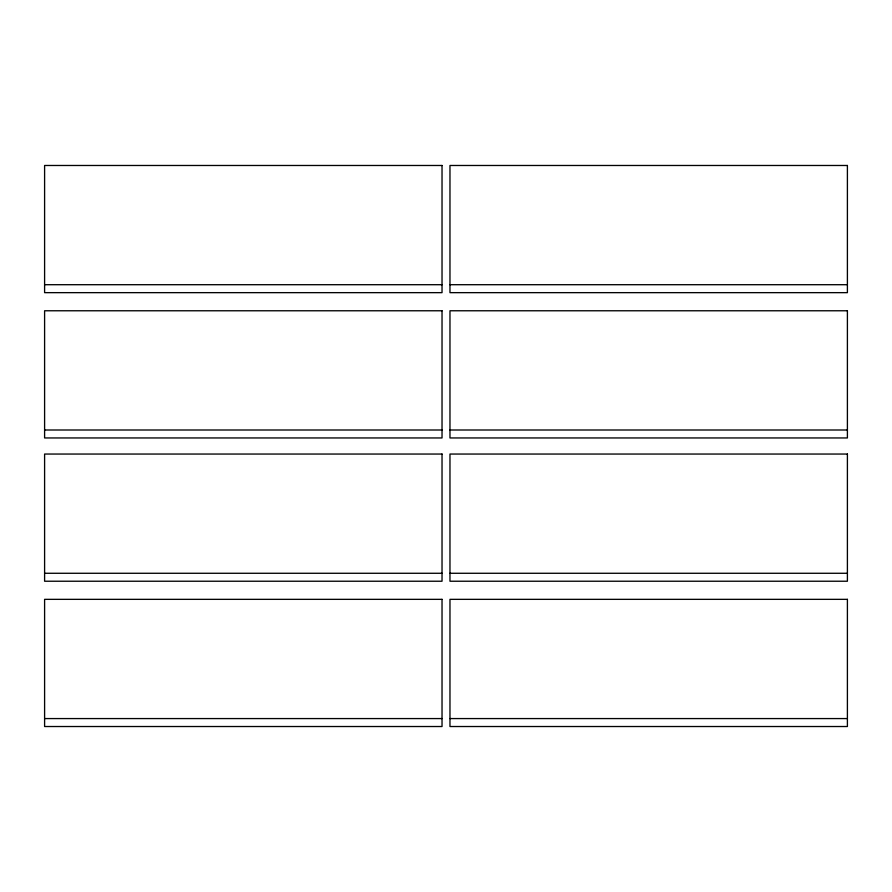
<?xml version="1.0" encoding="UTF-8"?>
<svg xmlns="http://www.w3.org/2000/svg" width="892" height="892" viewBox="0 0 892 892"><rect width="100%" height="100%" fill="white"/><g stroke="black" fill="none" stroke-linecap="round" stroke-linejoin="round"><path stroke-width="1.34" d="M44.6 284.704L442.031 284.704M449.969 284.704L847.4 284.704M44.6 430L442.031 430M449.969 430L847.4 430M44.6 573.277L442.031 573.277M449.969 573.277L847.4 573.277M44.6 718.573L442.031 718.573M449.969 718.573L847.4 718.573M442.031 165.477L44.6 165.477L44.6 292.654L442.031 292.654L442.031 165.477M847.4 165.477L449.969 165.477L449.969 292.654L847.4 292.654L847.4 165.477M442.031 310.773L44.6 310.773L44.6 437.95L442.031 437.95L442.031 310.773M847.4 310.773L449.969 310.773L449.969 437.95L847.4 437.95L847.4 310.773M442.031 454.05L44.6 454.05L44.6 581.227L442.031 581.227L442.031 454.05M847.4 454.05L449.969 454.05L449.969 581.227L847.4 581.227L847.4 454.05M442.031 599.346L44.6 599.346L44.6 726.523L442.031 726.523L442.031 599.346M847.4 599.346L449.969 599.346L449.969 726.523L847.4 726.523L847.4 599.346"/></g></svg>
